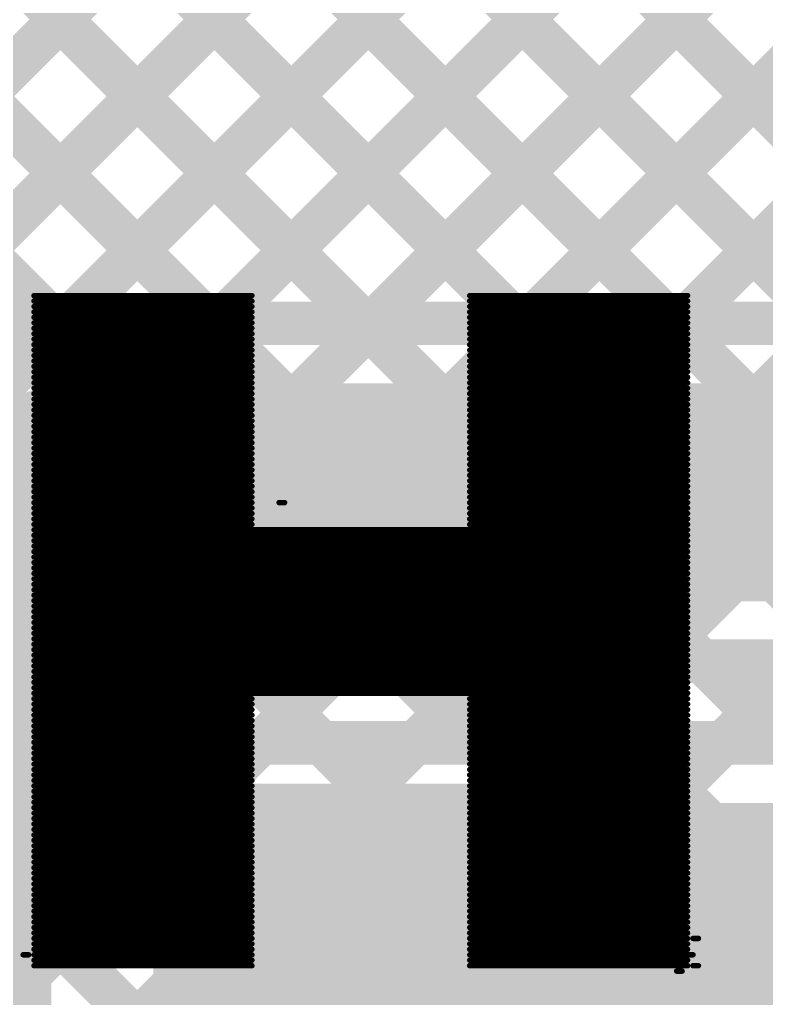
# Model space of a CAD drawing. Header units: millimetres. Extents: x 0 to 214, y 0 to 214.
# Drawn here: x 3.1793 to 3.3165, y 2 to 2.1797 of the extents above; entities that cross this region are included whole.
import ezdxf

# ---------------------------------------------------------------- set-up
doc = ezdxf.new("R2010")
doc.units = ezdxf.units.MM
doc.header["$MEASUREMENT"] = 0
for name, color, linetype in [('BottomLayer', 5, 'Continuous'), ('BottomOverlay', 54, 'Continuous'), ('TopLayer', 1, 'Continuous'), ('TopOverlay', 2, 'Continuous'), ('TopPaste', 8, 'Continuous'), ('TopSolder', 216, 'Continuous')]:
    doc.layers.add(name, color=color, linetype=linetype)

# ---------------------------------------------------------------- blocks, each defined once
blk = doc.blocks.new('SOIC_8_181')
at = {"layer": 'TopLayer'}
blk.add_hatch(color=1, dxfattribs=at).paths.add_polyline_path([(-0.0735, -0.0878), (-0.1365, -0.0878), (-0.1365, -0.0622), (-0.0735, -0.0622)])
at = {"layer": 'TopPaste'}
blk.add_hatch(color=8, dxfattribs=at).paths.add_polyline_path([(-0.0735, -0.0878), (-0.1365, -0.0878), (-0.1365, -0.0622), (-0.0735, -0.0622)])
at = {"layer": 'TopSolder'}
blk.add_hatch(color=216, dxfattribs=at).paths.add_polyline_path([(-0.0695, -0.0918), (-0.1405, -0.0918), (-0.1405, -0.0582), (-0.0695, -0.0582)])
at = {"layer": 'TopOverlay', "const_width": 0.007}
blk.add_lwpolyline([(0.0785, -0.1), (-0.0785, -0.1)], dxfattribs=at)
at = {"layer": 'TopOverlay', "const_width": 0.0035}
blk.add_lwpolyline([(-0.08025, -0.1, 1), (-0.07675, -0.1, 1)], format="xyb", close=True, dxfattribs=at)

msp = doc.modelspace()

# ---------------------------------------------------------------- hatches: boundary and pattern name
at = {"layer": 'TopLayer'}
for points in [[(2.96668, 1.94288), (3.18519, 1.94288), (3.18519, 2.04513), (2.96668, 2.04513)], [(3.20389, 1.94232), (3.34169, 1.94232), (3.34169, 2.03589), (3.20389, 2.03589)]]:
    msp.add_hatch(color=1, dxfattribs=at).paths.add_polyline_path(points)

# ---------------------------------------------------------------- linework, layer by layer
at = {"layer": 'BottomLayer', "const_width": 0.008}
for points in [[(3.114, 2.07862), (3.48108, 2.4457)], [(3.11575, 2.05209), (3.487, 2.42334)], [(3.12989, 2.03795), (3.48046, 2.38851)], [(3.14404, 2.02381), (3.49216, 2.37193)], [(3.114, 2.10691), (3.3774, 2.37031)], [(3.2006, 1.96724), (3.58314, 2.34978)], [(3.12212, 2.32928), (3.54339, 1.908)], [(3.21475, 1.95309), (3.587, 2.32535)], [(3.114, 2.30911), (3.51511, 1.908)], [(3.15818, 2.00966), (3.44935, 2.30084)], [(3.22889, 1.93895), (3.58201, 2.29207)], [(3.19448, 2.28519), (3.57168, 1.908)], [(3.17232, 1.99552), (3.45832, 2.28152)], [(3.114, 2.28083), (3.48683, 1.908)], [(3.18646, 1.98138), (3.48493, 2.27985)], [(3.24303, 1.92481), (3.59717, 2.27895)], [(3.114, 2.25254), (3.45854, 1.908)], [(3.114, 2.22426), (3.43026, 1.908)], [(3.114, 2.19597), (3.40197, 1.908)], [(3.114, 2.16769), (3.37369, 1.908)], [(3.114, 2.1394), (3.3454, 1.908)], [(3.114, 2.11112), (3.31712, 1.908)], [(3.114, 2.08284), (3.28884, 1.908)]]:
    msp.add_lwpolyline(points, dxfattribs=at)
at = {"layer": 'BottomOverlay', "const_width": 0.001}
for points in [[(3.182, 2.129), (3.222, 2.129)], [(3.262, 2.129), (3.302, 2.129)], [(3.182, 2.128), (3.222, 2.128)], [(3.182, 2.127), (3.222, 2.127)], [(3.262, 2.128), (3.302, 2.128)], [(3.262, 2.127), (3.302, 2.127)], [(3.182, 2.126), (3.222, 2.126)], [(3.262, 2.126), (3.302, 2.126)], [(3.182, 2.125), (3.222, 2.125)], [(3.182, 2.124), (3.222, 2.124)], [(3.262, 2.125), (3.302, 2.125)], [(3.262, 2.124), (3.302, 2.124)], [(3.182, 2.123), (3.222, 2.123)], [(3.182, 2.122), (3.222, 2.122)], [(3.262, 2.123), (3.302, 2.123)], [(3.262, 2.122), (3.302, 2.122)], [(3.182, 2.121), (3.222, 2.121)], [(3.182, 2.12), (3.222, 2.12)], [(3.262, 2.121), (3.302, 2.121)], [(3.262, 2.12), (3.302, 2.12)], [(3.182, 2.119), (3.222, 2.119)], [(3.182, 2.118), (3.222, 2.118)], [(3.262, 2.119), (3.302, 2.119)], [(3.262, 2.118), (3.302, 2.118)], [(3.182, 2.117), (3.222, 2.117)], [(3.262, 2.117), (3.302, 2.117)], [(3.182, 2.116), (3.222, 2.116)], [(3.182, 2.115), (3.222, 2.115)], [(3.262, 2.116), (3.302, 2.116)], [(3.262, 2.115), (3.302, 2.115)], [(3.182, 2.114), (3.222, 2.114)], [(3.182, 2.113), (3.222, 2.113)], [(3.262, 2.114), (3.302, 2.114)], [(3.262, 2.113), (3.302, 2.113)], [(3.182, 2.112), (3.222, 2.112)], [(3.182, 2.111), (3.222, 2.111)], [(3.262, 2.112), (3.302, 2.112)], [(3.262, 2.111), (3.302, 2.111)], [(3.182, 2.11), (3.222, 2.11)], [(3.182, 2.109), (3.222, 2.109)], [(3.262, 2.11), (3.302, 2.11)], [(3.262, 2.109), (3.302, 2.109)], [(3.182, 2.108), (3.222, 2.108)], [(3.262, 2.108), (3.302, 2.108)], [(3.182, 2.107), (3.222, 2.107)], [(3.182, 2.106), (3.222, 2.106)], [(3.262, 2.107), (3.302, 2.107)], [(3.262, 2.106), (3.302, 2.106)], [(3.182, 2.105), (3.222, 2.105)], [(3.182, 2.104), (3.222, 2.104)], [(3.262, 2.105), (3.302, 2.105)], [(3.262, 2.104), (3.302, 2.104)], [(3.182, 2.103), (3.222, 2.103)], [(3.182, 2.102), (3.222, 2.102)], [(3.262, 2.103), (3.302, 2.103)], [(3.262, 2.102), (3.302, 2.102)], [(3.182, 2.101), (3.222, 2.101)], [(3.182, 2.1), (3.222, 2.1)], [(3.262, 2.101), (3.302, 2.101)], [(3.262, 2.1), (3.302, 2.1)], [(3.182, 2.099), (3.222, 2.099)], [(3.262, 2.099), (3.302, 2.099)], [(3.182, 2.098), (3.222, 2.098)], [(3.182, 2.097), (3.222, 2.097)], [(3.262, 2.098), (3.302, 2.098)], [(3.262, 2.097), (3.302, 2.097)], [(3.182, 2.096), (3.222, 2.096)], [(3.182, 2.095), (3.222, 2.095)], [(3.262, 2.096), (3.302, 2.096)], [(3.262, 2.095), (3.302, 2.095)], [(3.182, 2.094), (3.222, 2.094)], [(3.182, 2.093), (3.222, 2.093)], [(3.262, 2.094), (3.302, 2.094)], [(3.262, 2.093), (3.302, 2.093)], [(3.182, 2.092), (3.222, 2.092)], [(3.182, 2.091), (3.222, 2.091)], [(3.227, 2.091), (3.228, 2.091)], [(3.262, 2.092), (3.302, 2.092)], [(3.262, 2.091), (3.302, 2.091)], [(3.182, 2.09), (3.222, 2.09)], [(3.262, 2.09), (3.302, 2.09)], [(3.182, 2.089), (3.222, 2.089)], [(3.182, 2.088), (3.222, 2.088)], [(3.262, 2.089), (3.302, 2.089)], [(3.262, 2.088), (3.302, 2.088)], [(3.182, 2.087), (3.222, 2.087)], [(3.182, 2.086), (3.302, 2.086)], [(3.262, 2.087), (3.302, 2.087)], [(3.182, 2.085), (3.302, 2.085)], [(3.182, 2.084), (3.302, 2.084)], [(3.182, 2.083), (3.302, 2.083)], [(3.182, 2.082), (3.302, 2.082)], [(3.182, 2.081), (3.302, 2.081)], [(3.182, 2.08), (3.302, 2.08)], [(3.182, 2.079), (3.302, 2.079)], [(3.182, 2.078), (3.302, 2.078)], [(3.182, 2.077), (3.302, 2.077)], [(3.182, 2.076), (3.302, 2.076)], [(3.182, 2.075), (3.302, 2.075)], [(3.182, 2.074), (3.302, 2.074)], [(3.182, 2.073), (3.302, 2.073)], [(3.182, 2.072), (3.302, 2.072)], [(3.182, 2.071), (3.302, 2.071)], [(3.182, 2.07), (3.302, 2.07)], [(3.182, 2.069), (3.302, 2.069)], [(3.182, 2.068), (3.302, 2.068)], [(3.182, 2.067), (3.302, 2.067)], [(3.182, 2.066), (3.302, 2.066)], [(3.182, 2.065), (3.302, 2.065)], [(3.182, 2.064), (3.302, 2.064)], [(3.182, 2.063), (3.302, 2.063)], [(3.182, 2.062), (3.302, 2.062)], [(3.182, 2.061), (3.302, 2.061)], [(3.182, 2.06), (3.302, 2.06)], [(3.182, 2.059), (3.302, 2.059)], [(3.182, 2.058), (3.302, 2.058)], [(3.182, 2.057), (3.302, 2.057)], [(3.182, 2.056), (3.302, 2.056)], [(3.182, 2.055), (3.222, 2.055)], [(3.182, 2.054), (3.222, 2.054)], [(3.262, 2.055), (3.302, 2.055)], [(3.262, 2.054), (3.302, 2.054)], [(3.182, 2.053), (3.222, 2.053)], [(3.182, 2.052), (3.222, 2.052)], [(3.262, 2.053), (3.302, 2.053)], [(3.262, 2.052), (3.302, 2.052)], [(3.182, 2.051), (3.222, 2.051)], [(3.182, 2.05), (3.222, 2.05)], [(3.262, 2.051), (3.302, 2.051)], [(3.262, 2.05), (3.302, 2.05)], [(3.182, 2.049), (3.222, 2.049)], [(3.182, 2.048), (3.222, 2.048)], [(3.262, 2.049), (3.302, 2.049)], [(3.262, 2.048), (3.302, 2.048)], [(3.182, 2.047), (3.222, 2.047)], [(3.262, 2.047), (3.302, 2.047)], [(3.182, 2.046), (3.222, 2.046)], [(3.182, 2.045), (3.222, 2.045)], [(3.262, 2.046), (3.302, 2.046)], [(3.262, 2.045), (3.302, 2.045)], [(3.182, 2.044), (3.222, 2.044)], [(3.182, 2.043), (3.222, 2.043)], [(3.262, 2.044), (3.302, 2.044)], [(3.262, 2.043), (3.302, 2.043)], [(3.182, 2.042), (3.222, 2.042)], [(3.182, 2.041), (3.222, 2.041)], [(3.262, 2.042), (3.302, 2.042)], [(3.262, 2.041), (3.302, 2.041)], [(3.182, 2.04), (3.222, 2.04)], [(3.182, 2.039), (3.222, 2.039)], [(3.262, 2.04), (3.302, 2.04)], [(3.262, 2.039), (3.302, 2.039)], [(3.182, 2.038), (3.222, 2.038)], [(3.262, 2.038), (3.302, 2.038)], [(3.182, 2.037), (3.222, 2.037)], [(3.182, 2.036), (3.222, 2.036)], [(3.262, 2.037), (3.302, 2.037)], [(3.262, 2.036), (3.302, 2.036)], [(3.182, 2.035), (3.222, 2.035)], [(3.182, 2.034), (3.222, 2.034)], [(3.262, 2.035), (3.302, 2.035)], [(3.262, 2.034), (3.302, 2.034)], [(3.182, 2.033), (3.222, 2.033)], [(3.182, 2.032), (3.222, 2.032)], [(3.262, 2.033), (3.302, 2.033)], [(3.262, 2.032), (3.302, 2.032)], [(3.182, 2.031), (3.222, 2.031)], [(3.182, 2.03), (3.222, 2.03)], [(3.262, 2.031), (3.302, 2.031)], [(3.262, 2.03), (3.302, 2.03)], [(3.182, 2.029), (3.222, 2.029)], [(3.262, 2.029), (3.302, 2.029)], [(3.182, 2.028), (3.222, 2.028)], [(3.182, 2.027), (3.222, 2.027)], [(3.262, 2.028), (3.302, 2.028)], [(3.262, 2.027), (3.302, 2.027)], [(3.182, 2.026), (3.222, 2.026)], [(3.182, 2.025), (3.222, 2.025)], [(3.262, 2.026), (3.302, 2.026)], [(3.262, 2.025), (3.302, 2.025)], [(3.182, 2.024), (3.222, 2.024)], [(3.182, 2.023), (3.222, 2.023)], [(3.262, 2.024), (3.302, 2.024)], [(3.262, 2.023), (3.302, 2.023)], [(3.182, 2.022), (3.222, 2.022)], [(3.182, 2.021), (3.222, 2.021)], [(3.262, 2.022), (3.302, 2.022)], [(3.262, 2.021), (3.302, 2.021)], [(3.182, 2.02), (3.222, 2.02)], [(3.262, 2.02), (3.302, 2.02)], [(3.182, 2.019), (3.222, 2.019)], [(3.182, 2.018), (3.222, 2.018)], [(3.262, 2.019), (3.302, 2.019)], [(3.262, 2.018), (3.302, 2.018)], [(3.182, 2.017), (3.222, 2.017)], [(3.182, 2.016), (3.222, 2.016)], [(3.262, 2.017), (3.302, 2.017)], [(3.262, 2.016), (3.302, 2.016)], [(3.182, 2.015), (3.222, 2.015)], [(3.182, 2.014), (3.222, 2.014)], [(3.262, 2.015), (3.302, 2.015)], [(3.262, 2.014), (3.302, 2.014)], [(3.182, 2.013), (3.222, 2.013)], [(3.182, 2.012), (3.222, 2.012)], [(3.262, 2.013), (3.302, 2.013)], [(3.262, 2.012), (3.302, 2.012)], [(3.182, 2.011), (3.222, 2.011)], [(3.262, 2.011), (3.302, 2.011)], [(3.303, 2.011), (3.304, 2.011)], [(3.182, 2.01), (3.222, 2.01)], [(3.182, 2.009), (3.222, 2.009)], [(3.262, 2.01), (3.302, 2.01)], [(3.262, 2.009), (3.302, 2.009)], [(3.18, 2.008), (3.181, 2.008)], [(3.182, 2.008), (3.222, 2.008)], [(3.182, 2.007), (3.222, 2.007)], [(3.262, 2.008), (3.303, 2.008)], [(3.262, 2.007), (3.302, 2.007)], [(3.182, 2.006), (3.222, 2.006)], [(3.262, 2.006), (3.302, 2.006)], [(3.3, 2.005), (3.301, 2.005)], [(3.303, 2.006), (3.304, 2.006)]]:
    msp.add_lwpolyline(points, dxfattribs=at)
at = {"layer": 'BottomOverlay', "const_width": 0.0005}
for points in [[(3.18175, 2.129, 1), (3.18225, 2.129, 1)], [(3.22175, 2.129, 1), (3.22225, 2.129, 1)], [(3.26175, 2.129, 1), (3.26225, 2.129, 1)], [(3.30175, 2.129, 1), (3.30225, 2.129, 1)], [(3.18175, 2.128, 1), (3.18225, 2.128, 1)], [(3.18175, 2.127, 1), (3.18225, 2.127, 1)], [(3.22175, 2.128, 1), (3.22225, 2.128, 1)], [(3.22175, 2.127, 1), (3.22225, 2.127, 1)], [(3.26175, 2.128, 1), (3.26225, 2.128, 1)], [(3.26175, 2.127, 1), (3.26225, 2.127, 1)], [(3.30175, 2.128, 1), (3.30225, 2.128, 1)], [(3.30175, 2.127, 1), (3.30225, 2.127, 1)], [(3.18175, 2.126, 1), (3.18225, 2.126, 1)], [(3.22175, 2.126, 1), (3.22225, 2.126, 1)], [(3.26175, 2.126, 1), (3.26225, 2.126, 1)], [(3.30175, 2.126, 1), (3.30225, 2.126, 1)], [(3.18175, 2.125, 1), (3.18225, 2.125, 1)], [(3.18175, 2.124, 1), (3.18225, 2.124, 1)], [(3.22175, 2.125, 1), (3.22225, 2.125, 1)], [(3.22175, 2.124, 1), (3.22225, 2.124, 1)], [(3.26175, 2.125, 1), (3.26225, 2.125, 1)], [(3.26175, 2.124, 1), (3.26225, 2.124, 1)], [(3.30175, 2.125, 1), (3.30225, 2.125, 1)], [(3.30175, 2.124, 1), (3.30225, 2.124, 1)], [(3.18175, 2.123, 1), (3.18225, 2.123, 1)], [(3.18175, 2.122, 1), (3.18225, 2.122, 1)], [(3.22175, 2.123, 1), (3.22225, 2.123, 1)], [(3.22175, 2.122, 1), (3.22225, 2.122, 1)], [(3.26175, 2.123, 1), (3.26225, 2.123, 1)], [(3.26175, 2.122, 1), (3.26225, 2.122, 1)], [(3.30175, 2.123, 1), (3.30225, 2.123, 1)], [(3.30175, 2.122, 1), (3.30225, 2.122, 1)], [(3.18175, 2.121, 1), (3.18225, 2.121, 1)], [(3.18175, 2.12, 1), (3.18225, 2.12, 1)], [(3.22175, 2.121, 1), (3.22225, 2.121, 1)], [(3.22175, 2.12, 1), (3.22225, 2.12, 1)], [(3.26175, 2.121, 1), (3.26225, 2.121, 1)], [(3.26175, 2.12, 1), (3.26225, 2.12, 1)], [(3.30175, 2.121, 1), (3.30225, 2.121, 1)], [(3.30175, 2.12, 1), (3.30225, 2.12, 1)], [(3.18175, 2.119, 1), (3.18225, 2.119, 1)], [(3.18175, 2.118, 1), (3.18225, 2.118, 1)], [(3.22175, 2.119, 1), (3.22225, 2.119, 1)], [(3.22175, 2.118, 1), (3.22225, 2.118, 1)], [(3.26175, 2.119, 1), (3.26225, 2.119, 1)], [(3.26175, 2.118, 1), (3.26225, 2.118, 1)], [(3.30175, 2.119, 1), (3.30225, 2.119, 1)], [(3.30175, 2.118, 1), (3.30225, 2.118, 1)], [(3.18175, 2.117, 1), (3.18225, 2.117, 1)], [(3.22175, 2.117, 1), (3.22225, 2.117, 1)], [(3.26175, 2.117, 1), (3.26225, 2.117, 1)], [(3.30175, 2.117, 1), (3.30225, 2.117, 1)], [(3.18175, 2.116, 1), (3.18225, 2.116, 1)], [(3.18175, 2.115, 1), (3.18225, 2.115, 1)], [(3.22175, 2.116, 1), (3.22225, 2.116, 1)], [(3.22175, 2.115, 1), (3.22225, 2.115, 1)], [(3.26175, 2.116, 1), (3.26225, 2.116, 1)], [(3.26175, 2.115, 1), (3.26225, 2.115, 1)], [(3.30175, 2.116, 1), (3.30225, 2.116, 1)], [(3.30175, 2.115, 1), (3.30225, 2.115, 1)], [(3.18175, 2.114, 1), (3.18225, 2.114, 1)], [(3.18175, 2.113, 1), (3.18225, 2.113, 1)], [(3.22175, 2.114, 1), (3.22225, 2.114, 1)], [(3.22175, 2.113, 1), (3.22225, 2.113, 1)], [(3.26175, 2.114, 1), (3.26225, 2.114, 1)], [(3.26175, 2.113, 1), (3.26225, 2.113, 1)], [(3.30175, 2.114, 1), (3.30225, 2.114, 1)], [(3.30175, 2.113, 1), (3.30225, 2.113, 1)], [(3.18175, 2.112, 1), (3.18225, 2.112, 1)], [(3.18175, 2.111, 1), (3.18225, 2.111, 1)], [(3.22175, 2.112, 1), (3.22225, 2.112, 1)], [(3.22175, 2.111, 1), (3.22225, 2.111, 1)], [(3.26175, 2.112, 1), (3.26225, 2.112, 1)], [(3.26175, 2.111, 1), (3.26225, 2.111, 1)], [(3.30175, 2.112, 1), (3.30225, 2.112, 1)], [(3.30175, 2.111, 1), (3.30225, 2.111, 1)], [(3.18175, 2.11, 1), (3.18225, 2.11, 1)], [(3.18175, 2.109, 1), (3.18225, 2.109, 1)], [(3.22175, 2.11, 1), (3.22225, 2.11, 1)], [(3.22175, 2.109, 1), (3.22225, 2.109, 1)], [(3.26175, 2.11, 1), (3.26225, 2.11, 1)], [(3.26175, 2.109, 1), (3.26225, 2.109, 1)], [(3.30175, 2.11, 1), (3.30225, 2.11, 1)], [(3.30175, 2.109, 1), (3.30225, 2.109, 1)], [(3.18175, 2.108, 1), (3.18225, 2.108, 1)], [(3.22175, 2.108, 1), (3.22225, 2.108, 1)], [(3.26175, 2.108, 1), (3.26225, 2.108, 1)], [(3.30175, 2.108, 1), (3.30225, 2.108, 1)], [(3.18175, 2.107, 1), (3.18225, 2.107, 1)], [(3.18175, 2.106, 1), (3.18225, 2.106, 1)], [(3.22175, 2.107, 1), (3.22225, 2.107, 1)], [(3.22175, 2.106, 1), (3.22225, 2.106, 1)], [(3.26175, 2.107, 1), (3.26225, 2.107, 1)], [(3.26175, 2.106, 1), (3.26225, 2.106, 1)], [(3.30175, 2.107, 1), (3.30225, 2.107, 1)], [(3.30175, 2.106, 1), (3.30225, 2.106, 1)], [(3.18175, 2.105, 1), (3.18225, 2.105, 1)], [(3.18175, 2.104, 1), (3.18225, 2.104, 1)], [(3.22175, 2.105, 1), (3.22225, 2.105, 1)], [(3.22175, 2.104, 1), (3.22225, 2.104, 1)], [(3.26175, 2.105, 1), (3.26225, 2.105, 1)], [(3.26175, 2.104, 1), (3.26225, 2.104, 1)], [(3.30175, 2.105, 1), (3.30225, 2.105, 1)], [(3.30175, 2.104, 1), (3.30225, 2.104, 1)], [(3.18175, 2.103, 1), (3.18225, 2.103, 1)], [(3.18175, 2.102, 1), (3.18225, 2.102, 1)], [(3.22175, 2.103, 1), (3.22225, 2.103, 1)], [(3.22175, 2.102, 1), (3.22225, 2.102, 1)], [(3.26175, 2.103, 1), (3.26225, 2.103, 1)], [(3.26175, 2.102, 1), (3.26225, 2.102, 1)], [(3.30175, 2.103, 1), (3.30225, 2.103, 1)], [(3.30175, 2.102, 1), (3.30225, 2.102, 1)], [(3.18175, 2.101, 1), (3.18225, 2.101, 1)], [(3.18175, 2.1, 1), (3.18225, 2.1, 1)], [(3.22175, 2.101, 1), (3.22225, 2.101, 1)], [(3.22175, 2.1, 1), (3.22225, 2.1, 1)], [(3.26175, 2.101, 1), (3.26225, 2.101, 1)], [(3.26175, 2.1, 1), (3.26225, 2.1, 1)], [(3.30175, 2.101, 1), (3.30225, 2.101, 1)], [(3.30175, 2.1, 1), (3.30225, 2.1, 1)], [(3.18175, 2.099, 1), (3.18225, 2.099, 1)], [(3.22175, 2.099, 1), (3.22225, 2.099, 1)], [(3.26175, 2.099, 1), (3.26225, 2.099, 1)], [(3.30175, 2.099, 1), (3.30225, 2.099, 1)], [(3.18175, 2.098, 1), (3.18225, 2.098, 1)], [(3.18175, 2.097, 1), (3.18225, 2.097, 1)], [(3.22175, 2.098, 1), (3.22225, 2.098, 1)], [(3.22175, 2.097, 1), (3.22225, 2.097, 1)], [(3.26175, 2.098, 1), (3.26225, 2.098, 1)], [(3.26175, 2.097, 1), (3.26225, 2.097, 1)], [(3.30175, 2.098, 1), (3.30225, 2.098, 1)], [(3.30175, 2.097, 1), (3.30225, 2.097, 1)], [(3.18175, 2.096, 1), (3.18225, 2.096, 1)], [(3.18175, 2.095, 1), (3.18225, 2.095, 1)], [(3.22175, 2.096, 1), (3.22225, 2.096, 1)], [(3.22175, 2.095, 1), (3.22225, 2.095, 1)], [(3.26175, 2.096, 1), (3.26225, 2.096, 1)], [(3.26175, 2.095, 1), (3.26225, 2.095, 1)], [(3.30175, 2.096, 1), (3.30225, 2.096, 1)], [(3.30175, 2.095, 1), (3.30225, 2.095, 1)], [(3.18175, 2.094, 1), (3.18225, 2.094, 1)], [(3.18175, 2.093, 1), (3.18225, 2.093, 1)], [(3.22175, 2.094, 1), (3.22225, 2.094, 1)], [(3.22175, 2.093, 1), (3.22225, 2.093, 1)], [(3.26175, 2.094, 1), (3.26225, 2.094, 1)], [(3.26175, 2.093, 1), (3.26225, 2.093, 1)], [(3.30175, 2.094, 1), (3.30225, 2.094, 1)], [(3.30175, 2.093, 1), (3.30225, 2.093, 1)], [(3.18175, 2.092, 1), (3.18225, 2.092, 1)], [(3.18175, 2.091, 1), (3.18225, 2.091, 1)], [(3.22175, 2.092, 1), (3.22225, 2.092, 1)], [(3.22175, 2.091, 1), (3.22225, 2.091, 1)], [(3.22675, 2.091, 1), (3.22725, 2.091, 1)], [(3.22775, 2.091, 1), (3.22825, 2.091, 1)], [(3.26175, 2.092, 1), (3.26225, 2.092, 1)], [(3.26175, 2.091, 1), (3.26225, 2.091, 1)], [(3.30175, 2.092, 1), (3.30225, 2.092, 1)], [(3.30175, 2.091, 1), (3.30225, 2.091, 1)], [(3.18175, 2.09, 1), (3.18225, 2.09, 1)], [(3.22175, 2.09, 1), (3.22225, 2.09, 1)], [(3.26175, 2.09, 1), (3.26225, 2.09, 1)], [(3.30175, 2.09, 1), (3.30225, 2.09, 1)], [(3.18175, 2.089, 1), (3.18225, 2.089, 1)], [(3.18175, 2.088, 1), (3.18225, 2.088, 1)], [(3.22175, 2.089, 1), (3.22225, 2.089, 1)], [(3.22175, 2.088, 1), (3.22225, 2.088, 1)], [(3.26175, 2.089, 1), (3.26225, 2.089, 1)], [(3.26175, 2.088, 1), (3.26225, 2.088, 1)], [(3.30175, 2.089, 1), (3.30225, 2.089, 1)], [(3.30175, 2.088, 1), (3.30225, 2.088, 1)], [(3.18175, 2.087, 1), (3.18225, 2.087, 1)], [(3.18175, 2.086, 1), (3.18225, 2.086, 1)], [(3.22175, 2.087, 1), (3.22225, 2.087, 1)], [(3.26175, 2.087, 1), (3.26225, 2.087, 1)], [(3.30175, 2.087, 1), (3.30225, 2.087, 1)], [(3.30175, 2.086, 1), (3.30225, 2.086, 1)], [(3.18175, 2.085, 1), (3.18225, 2.085, 1)], [(3.18175, 2.084, 1), (3.18225, 2.084, 1)], [(3.30175, 2.085, 1), (3.30225, 2.085, 1)], [(3.30175, 2.084, 1), (3.30225, 2.084, 1)], [(3.18175, 2.083, 1), (3.18225, 2.083, 1)], [(3.18175, 2.082, 1), (3.18225, 2.082, 1)], [(3.30175, 2.083, 1), (3.30225, 2.083, 1)], [(3.30175, 2.082, 1), (3.30225, 2.082, 1)], [(3.18175, 2.081, 1), (3.18225, 2.081, 1)], [(3.30175, 2.081, 1), (3.30225, 2.081, 1)], [(3.18175, 2.08, 1), (3.18225, 2.08, 1)], [(3.18175, 2.079, 1), (3.18225, 2.079, 1)], [(3.30175, 2.08, 1), (3.30225, 2.08, 1)], [(3.30175, 2.079, 1), (3.30225, 2.079, 1)], [(3.18175, 2.078, 1), (3.18225, 2.078, 1)], [(3.18175, 2.077, 1), (3.18225, 2.077, 1)], [(3.30175, 2.078, 1), (3.30225, 2.078, 1)], [(3.30175, 2.077, 1), (3.30225, 2.077, 1)], [(3.18175, 2.076, 1), (3.18225, 2.076, 1)], [(3.18175, 2.075, 1), (3.18225, 2.075, 1)], [(3.30175, 2.076, 1), (3.30225, 2.076, 1)], [(3.30175, 2.075, 1), (3.30225, 2.075, 1)], [(3.18175, 2.074, 1), (3.18225, 2.074, 1)], [(3.18175, 2.073, 1), (3.18225, 2.073, 1)], [(3.30175, 2.074, 1), (3.30225, 2.074, 1)], [(3.30175, 2.073, 1), (3.30225, 2.073, 1)], [(3.18175, 2.072, 1), (3.18225, 2.072, 1)], [(3.30175, 2.072, 1), (3.30225, 2.072, 1)], [(3.18175, 2.071, 1), (3.18225, 2.071, 1)], [(3.18175, 2.07, 1), (3.18225, 2.07, 1)], [(3.30175, 2.071, 1), (3.30225, 2.071, 1)], [(3.30175, 2.07, 1), (3.30225, 2.07, 1)], [(3.18175, 2.069, 1), (3.18225, 2.069, 1)], [(3.18175, 2.068, 1), (3.18225, 2.068, 1)], [(3.30175, 2.069, 1), (3.30225, 2.069, 1)], [(3.30175, 2.068, 1), (3.30225, 2.068, 1)], [(3.18175, 2.067, 1), (3.18225, 2.067, 1)], [(3.18175, 2.066, 1), (3.18225, 2.066, 1)], [(3.30175, 2.067, 1), (3.30225, 2.067, 1)], [(3.30175, 2.066, 1), (3.30225, 2.066, 1)], [(3.18175, 2.065, 1), (3.18225, 2.065, 1)], [(3.18175, 2.064, 1), (3.18225, 2.064, 1)], [(3.30175, 2.065, 1), (3.30225, 2.065, 1)], [(3.30175, 2.064, 1), (3.30225, 2.064, 1)], [(3.18175, 2.063, 1), (3.18225, 2.063, 1)], [(3.30175, 2.063, 1), (3.30225, 2.063, 1)], [(3.18175, 2.062, 1), (3.18225, 2.062, 1)], [(3.18175, 2.061, 1), (3.18225, 2.061, 1)], [(3.30175, 2.062, 1), (3.30225, 2.062, 1)], [(3.30175, 2.061, 1), (3.30225, 2.061, 1)], [(3.18175, 2.06, 1), (3.18225, 2.06, 1)], [(3.18175, 2.059, 1), (3.18225, 2.059, 1)], [(3.30175, 2.06, 1), (3.30225, 2.06, 1)], [(3.30175, 2.059, 1), (3.30225, 2.059, 1)], [(3.18175, 2.058, 1), (3.18225, 2.058, 1)], [(3.18175, 2.057, 1), (3.18225, 2.057, 1)], [(3.30175, 2.058, 1), (3.30225, 2.058, 1)], [(3.30175, 2.057, 1), (3.30225, 2.057, 1)], [(3.18175, 2.056, 1), (3.18225, 2.056, 1)], [(3.30175, 2.056, 1), (3.30225, 2.056, 1)], [(3.18175, 2.055, 1), (3.18225, 2.055, 1)], [(3.18175, 2.054, 1), (3.18225, 2.054, 1)], [(3.22175, 2.055, 1), (3.22225, 2.055, 1)], [(3.22175, 2.054, 1), (3.22225, 2.054, 1)], [(3.26175, 2.055, 1), (3.26225, 2.055, 1)], [(3.26175, 2.054, 1), (3.26225, 2.054, 1)], [(3.30175, 2.055, 1), (3.30225, 2.055, 1)], [(3.30175, 2.054, 1), (3.30225, 2.054, 1)], [(3.18175, 2.053, 1), (3.18225, 2.053, 1)], [(3.18175, 2.052, 1), (3.18225, 2.052, 1)], [(3.22175, 2.053, 1), (3.22225, 2.053, 1)], [(3.22175, 2.052, 1), (3.22225, 2.052, 1)], [(3.26175, 2.053, 1), (3.26225, 2.053, 1)], [(3.26175, 2.052, 1), (3.26225, 2.052, 1)], [(3.30175, 2.053, 1), (3.30225, 2.053, 1)], [(3.30175, 2.052, 1), (3.30225, 2.052, 1)], [(3.18175, 2.051, 1), (3.18225, 2.051, 1)], [(3.18175, 2.05, 1), (3.18225, 2.05, 1)], [(3.22175, 2.051, 1), (3.22225, 2.051, 1)], [(3.22175, 2.05, 1), (3.22225, 2.05, 1)], [(3.26175, 2.051, 1), (3.26225, 2.051, 1)], [(3.26175, 2.05, 1), (3.26225, 2.05, 1)], [(3.30175, 2.051, 1), (3.30225, 2.051, 1)], [(3.30175, 2.05, 1), (3.30225, 2.05, 1)], [(3.18175, 2.049, 1), (3.18225, 2.049, 1)], [(3.18175, 2.048, 1), (3.18225, 2.048, 1)], [(3.22175, 2.049, 1), (3.22225, 2.049, 1)], [(3.22175, 2.048, 1), (3.22225, 2.048, 1)], [(3.26175, 2.049, 1), (3.26225, 2.049, 1)], [(3.26175, 2.048, 1), (3.26225, 2.048, 1)], [(3.30175, 2.049, 1), (3.30225, 2.049, 1)], [(3.30175, 2.048, 1), (3.30225, 2.048, 1)], [(3.18175, 2.047, 1), (3.18225, 2.047, 1)], [(3.22175, 2.047, 1), (3.22225, 2.047, 1)], [(3.26175, 2.047, 1), (3.26225, 2.047, 1)], [(3.30175, 2.047, 1), (3.30225, 2.047, 1)], [(3.18175, 2.046, 1), (3.18225, 2.046, 1)], [(3.18175, 2.045, 1), (3.18225, 2.045, 1)], [(3.22175, 2.046, 1), (3.22225, 2.046, 1)], [(3.22175, 2.045, 1), (3.22225, 2.045, 1)], [(3.26175, 2.046, 1), (3.26225, 2.046, 1)], [(3.26175, 2.045, 1), (3.26225, 2.045, 1)], [(3.30175, 2.046, 1), (3.30225, 2.046, 1)], [(3.30175, 2.045, 1), (3.30225, 2.045, 1)], [(3.18175, 2.044, 1), (3.18225, 2.044, 1)], [(3.18175, 2.043, 1), (3.18225, 2.043, 1)], [(3.22175, 2.044, 1), (3.22225, 2.044, 1)], [(3.22175, 2.043, 1), (3.22225, 2.043, 1)], [(3.26175, 2.044, 1), (3.26225, 2.044, 1)], [(3.26175, 2.043, 1), (3.26225, 2.043, 1)], [(3.30175, 2.044, 1), (3.30225, 2.044, 1)], [(3.30175, 2.043, 1), (3.30225, 2.043, 1)], [(3.18175, 2.042, 1), (3.18225, 2.042, 1)], [(3.18175, 2.041, 1), (3.18225, 2.041, 1)], [(3.22175, 2.042, 1), (3.22225, 2.042, 1)], [(3.22175, 2.041, 1), (3.22225, 2.041, 1)], [(3.26175, 2.042, 1), (3.26225, 2.042, 1)], [(3.26175, 2.041, 1), (3.26225, 2.041, 1)], [(3.30175, 2.042, 1), (3.30225, 2.042, 1)], [(3.30175, 2.041, 1), (3.30225, 2.041, 1)], [(3.18175, 2.04, 1), (3.18225, 2.04, 1)], [(3.18175, 2.039, 1), (3.18225, 2.039, 1)], [(3.22175, 2.04, 1), (3.22225, 2.04, 1)], [(3.22175, 2.039, 1), (3.22225, 2.039, 1)], [(3.26175, 2.04, 1), (3.26225, 2.04, 1)], [(3.26175, 2.039, 1), (3.26225, 2.039, 1)], [(3.30175, 2.04, 1), (3.30225, 2.04, 1)], [(3.30175, 2.039, 1), (3.30225, 2.039, 1)], [(3.18175, 2.038, 1), (3.18225, 2.038, 1)], [(3.22175, 2.038, 1), (3.22225, 2.038, 1)], [(3.26175, 2.038, 1), (3.26225, 2.038, 1)], [(3.30175, 2.038, 1), (3.30225, 2.038, 1)], [(3.18175, 2.037, 1), (3.18225, 2.037, 1)], [(3.18175, 2.036, 1), (3.18225, 2.036, 1)], [(3.22175, 2.037, 1), (3.22225, 2.037, 1)], [(3.22175, 2.036, 1), (3.22225, 2.036, 1)], [(3.26175, 2.037, 1), (3.26225, 2.037, 1)], [(3.26175, 2.036, 1), (3.26225, 2.036, 1)], [(3.30175, 2.037, 1), (3.30225, 2.037, 1)], [(3.30175, 2.036, 1), (3.30225, 2.036, 1)], [(3.18175, 2.035, 1), (3.18225, 2.035, 1)], [(3.18175, 2.034, 1), (3.18225, 2.034, 1)], [(3.22175, 2.035, 1), (3.22225, 2.035, 1)], [(3.22175, 2.034, 1), (3.22225, 2.034, 1)], [(3.26175, 2.035, 1), (3.26225, 2.035, 1)], [(3.26175, 2.034, 1), (3.26225, 2.034, 1)], [(3.30175, 2.035, 1), (3.30225, 2.035, 1)], [(3.30175, 2.034, 1), (3.30225, 2.034, 1)], [(3.18175, 2.033, 1), (3.18225, 2.033, 1)], [(3.18175, 2.032, 1), (3.18225, 2.032, 1)], [(3.22175, 2.033, 1), (3.22225, 2.033, 1)], [(3.22175, 2.032, 1), (3.22225, 2.032, 1)], [(3.26175, 2.033, 1), (3.26225, 2.033, 1)], [(3.26175, 2.032, 1), (3.26225, 2.032, 1)], [(3.30175, 2.033, 1), (3.30225, 2.033, 1)], [(3.30175, 2.032, 1), (3.30225, 2.032, 1)], [(3.18175, 2.031, 1), (3.18225, 2.031, 1)], [(3.18175, 2.03, 1), (3.18225, 2.03, 1)], [(3.22175, 2.031, 1), (3.22225, 2.031, 1)], [(3.22175, 2.03, 1), (3.22225, 2.03, 1)], [(3.26175, 2.031, 1), (3.26225, 2.031, 1)], [(3.26175, 2.03, 1), (3.26225, 2.03, 1)], [(3.30175, 2.031, 1), (3.30225, 2.031, 1)], [(3.30175, 2.03, 1), (3.30225, 2.03, 1)], [(3.18175, 2.029, 1), (3.18225, 2.029, 1)], [(3.22175, 2.029, 1), (3.22225, 2.029, 1)], [(3.26175, 2.029, 1), (3.26225, 2.029, 1)], [(3.30175, 2.029, 1), (3.30225, 2.029, 1)], [(3.18175, 2.028, 1), (3.18225, 2.028, 1)], [(3.18175, 2.027, 1), (3.18225, 2.027, 1)], [(3.22175, 2.028, 1), (3.22225, 2.028, 1)], [(3.22175, 2.027, 1), (3.22225, 2.027, 1)], [(3.26175, 2.028, 1), (3.26225, 2.028, 1)], [(3.26175, 2.027, 1), (3.26225, 2.027, 1)], [(3.30175, 2.028, 1), (3.30225, 2.028, 1)], [(3.30175, 2.027, 1), (3.30225, 2.027, 1)], [(3.18175, 2.026, 1), (3.18225, 2.026, 1)], [(3.18175, 2.025, 1), (3.18225, 2.025, 1)], [(3.22175, 2.026, 1), (3.22225, 2.026, 1)], [(3.22175, 2.025, 1), (3.22225, 2.025, 1)], [(3.26175, 2.026, 1), (3.26225, 2.026, 1)], [(3.26175, 2.025, 1), (3.26225, 2.025, 1)], [(3.30175, 2.026, 1), (3.30225, 2.026, 1)], [(3.30175, 2.025, 1), (3.30225, 2.025, 1)], [(3.18175, 2.024, 1), (3.18225, 2.024, 1)], [(3.18175, 2.023, 1), (3.18225, 2.023, 1)], [(3.22175, 2.024, 1), (3.22225, 2.024, 1)], [(3.22175, 2.023, 1), (3.22225, 2.023, 1)], [(3.26175, 2.024, 1), (3.26225, 2.024, 1)], [(3.26175, 2.023, 1), (3.26225, 2.023, 1)], [(3.30175, 2.024, 1), (3.30225, 2.024, 1)], [(3.30175, 2.023, 1), (3.30225, 2.023, 1)], [(3.18175, 2.022, 1), (3.18225, 2.022, 1)], [(3.18175, 2.021, 1), (3.18225, 2.021, 1)], [(3.22175, 2.022, 1), (3.22225, 2.022, 1)], [(3.22175, 2.021, 1), (3.22225, 2.021, 1)], [(3.26175, 2.022, 1), (3.26225, 2.022, 1)], [(3.26175, 2.021, 1), (3.26225, 2.021, 1)], [(3.30175, 2.022, 1), (3.30225, 2.022, 1)], [(3.30175, 2.021, 1), (3.30225, 2.021, 1)], [(3.18175, 2.02, 1), (3.18225, 2.02, 1)], [(3.22175, 2.02, 1), (3.22225, 2.02, 1)], [(3.26175, 2.02, 1), (3.26225, 2.02, 1)], [(3.30175, 2.02, 1), (3.30225, 2.02, 1)], [(3.18175, 2.019, 1), (3.18225, 2.019, 1)], [(3.18175, 2.018, 1), (3.18225, 2.018, 1)], [(3.22175, 2.019, 1), (3.22225, 2.019, 1)], [(3.22175, 2.018, 1), (3.22225, 2.018, 1)], [(3.26175, 2.019, 1), (3.26225, 2.019, 1)], [(3.26175, 2.018, 1), (3.26225, 2.018, 1)], [(3.30175, 2.019, 1), (3.30225, 2.019, 1)], [(3.30175, 2.018, 1), (3.30225, 2.018, 1)], [(3.18175, 2.017, 1), (3.18225, 2.017, 1)], [(3.18175, 2.016, 1), (3.18225, 2.016, 1)], [(3.22175, 2.017, 1), (3.22225, 2.017, 1)], [(3.22175, 2.016, 1), (3.22225, 2.016, 1)], [(3.26175, 2.017, 1), (3.26225, 2.017, 1)], [(3.26175, 2.016, 1), (3.26225, 2.016, 1)], [(3.30175, 2.017, 1), (3.30225, 2.017, 1)], [(3.30175, 2.016, 1), (3.30225, 2.016, 1)], [(3.18175, 2.015, 1), (3.18225, 2.015, 1)], [(3.18175, 2.014, 1), (3.18225, 2.014, 1)], [(3.22175, 2.015, 1), (3.22225, 2.015, 1)], [(3.22175, 2.014, 1), (3.22225, 2.014, 1)], [(3.26175, 2.015, 1), (3.26225, 2.015, 1)], [(3.26175, 2.014, 1), (3.26225, 2.014, 1)], [(3.30175, 2.015, 1), (3.30225, 2.015, 1)], [(3.30175, 2.014, 1), (3.30225, 2.014, 1)], [(3.18175, 2.013, 1), (3.18225, 2.013, 1)], [(3.18175, 2.012, 1), (3.18225, 2.012, 1)], [(3.22175, 2.013, 1), (3.22225, 2.013, 1)], [(3.22175, 2.012, 1), (3.22225, 2.012, 1)], [(3.26175, 2.013, 1), (3.26225, 2.013, 1)], [(3.26175, 2.012, 1), (3.26225, 2.012, 1)], [(3.30175, 2.013, 1), (3.30225, 2.013, 1)], [(3.30175, 2.012, 1), (3.30225, 2.012, 1)], [(3.18175, 2.011, 1), (3.18225, 2.011, 1)], [(3.22175, 2.011, 1), (3.22225, 2.011, 1)], [(3.26175, 2.011, 1), (3.26225, 2.011, 1)], [(3.30175, 2.011, 1), (3.30225, 2.011, 1)], [(3.30275, 2.011, 1), (3.30325, 2.011, 1)], [(3.30375, 2.011, 1), (3.30425, 2.011, 1)], [(3.18175, 2.01, 1), (3.18225, 2.01, 1)], [(3.18175, 2.009, 1), (3.18225, 2.009, 1)], [(3.22175, 2.01, 1), (3.22225, 2.01, 1)], [(3.22175, 2.009, 1), (3.22225, 2.009, 1)], [(3.26175, 2.01, 1), (3.26225, 2.01, 1)], [(3.26175, 2.009, 1), (3.26225, 2.009, 1)], [(3.30175, 2.01, 1), (3.30225, 2.01, 1)], [(3.30175, 2.009, 1), (3.30225, 2.009, 1)], [(3.17975, 2.008, 1), (3.18025, 2.008, 1)], [(3.18075, 2.008, 1), (3.18125, 2.008, 1)], [(3.18175, 2.008, 1), (3.18225, 2.008, 1)], [(3.18175, 2.007, 1), (3.18225, 2.007, 1)], [(3.22175, 2.008, 1), (3.22225, 2.008, 1)], [(3.22175, 2.007, 1), (3.22225, 2.007, 1)], [(3.26175, 2.008, 1), (3.26225, 2.008, 1)], [(3.26175, 2.007, 1), (3.26225, 2.007, 1)], [(3.30175, 2.007, 1), (3.30225, 2.007, 1)], [(3.30275, 2.008, 1), (3.30325, 2.008, 1)], [(3.18175, 2.006, 1), (3.18225, 2.006, 1)], [(3.22175, 2.006, 1), (3.22225, 2.006, 1)], [(3.26175, 2.006, 1), (3.26225, 2.006, 1)], [(3.29975, 2.005, 1), (3.30025, 2.005, 1)], [(3.30075, 2.005, 1), (3.30125, 2.005, 1)], [(3.30175, 2.006, 1), (3.30225, 2.006, 1)], [(3.30275, 2.006, 1), (3.30325, 2.006, 1)], [(3.30375, 2.006, 1), (3.30425, 2.006, 1)]]:
    msp.add_lwpolyline(points, format="xyb", close=True, dxfattribs=at)
at = {"layer": 'TopLayer'}
for points, const_width in [([(3.06322, 2.05613), (3.29109, 2.284)], 0.008), ([(3.0915, 2.05613), (3.31938, 2.284)], 0.008), ([(3.18756, 2.12389), (3.34766, 2.284)], 0.008), ([(3.21586, 2.12391), (3.37595, 2.284)], 0.008), ([(3.24414, 2.12391), (3.40423, 2.284)], 0.008), ([(3.27243, 2.12391), (3.43251, 2.284)], 0.008), ([(3.30071, 2.12391), (3.45881, 2.28201)], 0.008), ([(3.1989, 2.28078), (3.35577, 2.12391)], 0.008), ([(3.18475, 2.26664), (3.32748, 2.12391)], 0.008), ([(3.17061, 2.2525), (3.2992, 2.12391)], 0.008), ([(3.15647, 2.23836), (3.27091, 2.12391)], 0.008), ([(3.14233, 2.22421), (3.24263, 2.12391)], 0.008), ([(3.12818, 2.21007), (3.21434, 2.12391)], 0.008), ([(3.11404, 2.19593), (3.18616, 2.12381)], 0.008), ([(3.18862, 2.12391), (3.41452, 2.12391)], 0.008), ([(3.16519, 2.06948), (3.18862, 2.09291)], 0.04), ([(3.18862, 2.09291), (3.41452, 2.09291)], 0.04), ([(3.16519, 2.02513), (3.16519, 2.06948)], 0.04), ([(3.19619, 2.05664), (3.20146, 2.06191)], 0.008), ([(3.19619, 2.04768), (3.21043, 2.06191)], 0.008), ([(3.20146, 2.06191), (3.40168, 2.06191)], 0.008), ([(3.21978, 2.06191), (3.2348, 2.04689)], 0.008), ([(3.22369, 2.04689), (3.23871, 2.06191)], 0.008), ([(3.24806, 2.06191), (3.26308, 2.04689)], 0.008), ([(3.25197, 2.04689), (3.267, 2.06191)], 0.008), ([(3.27634, 2.06191), (3.29137, 2.04689)], 0.008), ([(3.28026, 2.04689), (3.29528, 2.06191)], 0.008), ([(3.30463, 2.06191), (3.31965, 2.04689)], 0.008), ([(3.30854, 2.04689), (3.32356, 2.06191)], 0.008), ([(3.19648, 2.05693), (3.20651, 2.04689)], 0.008), ([(3.19619, 2.04689), (3.19619, 2.05613)], 0.008), ([(3.19619, 2.04689), (3.19619, 2.05613)], 0.008), ([(3.19619, 2.04689), (3.35269, 2.04689)], 0.008), ([(3.11684, 1.97677), (3.16519, 2.02513)], 0.04)]:
    msp.add_lwpolyline(points, dxfattribs=dict(at, const_width=const_width))
at = {"layer": 'TopLayer', "const_width": 0.008}
for points in [[(3.16668, 2.11481, -0.199163), (3.18862, 2.12391)], [(3.1667, 2.11483, -0.198912), (3.18862, 2.12391)]]:
    msp.add_lwpolyline(points, format="xyb", dxfattribs=at)
at = {"layer": 'TopLayer'}
for points, const_width in [([(3.18416, 2.12381, 1), (3.18816, 2.12381, 1)], 0.004), ([(3.18556, 2.12389, 1), (3.18956, 2.12389, 1)], 0.004), ([(3.18662, 2.12391, 1), (3.19062, 2.12391, 1)], 0.004), ([(3.18662, 2.12391, 1), (3.19062, 2.12391, 1)], 0.004), ([(3.18662, 2.12391, 1), (3.19062, 2.12391, 1)], 0.004), ([(3.21234, 2.12391, 1), (3.21634, 2.12391, 1)], 0.004), ([(3.21386, 2.12391, 1), (3.21786, 2.12391, 1)], 0.004), ([(3.24063, 2.12391, 1), (3.24463, 2.12391, 1)], 0.004), ([(3.24214, 2.12391, 1), (3.24614, 2.12391, 1)], 0.004), ([(3.26891, 2.12391, 1), (3.27291, 2.12391, 1)], 0.004), ([(3.27043, 2.12391, 1), (3.27443, 2.12391, 1)], 0.004), ([(3.2972, 2.12391, 1), (3.3012, 2.12391, 1)], 0.004), ([(3.29871, 2.12391, 1), (3.30271, 2.12391, 1)], 0.004), ([(3.17862, 2.09291, 1), (3.19862, 2.09291, 1)], 0.02), ([(3.17862, 2.09291, 1), (3.19862, 2.09291, 1)], 0.02), ([(3.15519, 2.06948, 1), (3.17519, 2.06948, 1)], 0.02), ([(3.15519, 2.06948, 1), (3.17519, 2.06948, 1)], 0.02), ([(3.19946, 2.06191, 1), (3.20346, 2.06191, 1)], 0.004), ([(3.19946, 2.06191, 1), (3.20346, 2.06191, 1)], 0.004), ([(3.20843, 2.06191, 1), (3.21243, 2.06191, 1)], 0.004), ([(3.21778, 2.06191, 1), (3.22178, 2.06191, 1)], 0.004), ([(3.23671, 2.06191, 1), (3.24071, 2.06191, 1)], 0.004), ([(3.24606, 2.06191, 1), (3.25006, 2.06191, 1)], 0.004), ([(3.265, 2.06191, 1), (3.269, 2.06191, 1)], 0.004), ([(3.27434, 2.06191, 1), (3.27834, 2.06191, 1)], 0.004), ([(3.29328, 2.06191, 1), (3.29728, 2.06191, 1)], 0.004), ([(3.30263, 2.06191, 1), (3.30663, 2.06191, 1)], 0.004), ([(3.19448, 2.05693, 1), (3.19848, 2.05693, 1)], 0.004), ([(3.19419, 2.05664, 1), (3.19819, 2.05664, 1)], 0.004), ([(3.19419, 2.05613, 1), (3.19819, 2.05613, 1)], 0.004), ([(3.19419, 2.05613, 1), (3.19819, 2.05613, 1)], 0.004), ([(3.19419, 2.04768, 1), (3.19819, 2.04768, 1)], 0.004), ([(3.19419, 2.04689, 1), (3.19819, 2.04689, 1)], 0.004), ([(3.19419, 2.04689, 1), (3.19819, 2.04689, 1)], 0.004), ([(3.19419, 2.04689, 1), (3.19819, 2.04689, 1)], 0.004), ([(3.20451, 2.04689, 1), (3.20851, 2.04689, 1)], 0.004), ([(3.22169, 2.04689, 1), (3.22569, 2.04689, 1)], 0.004), ([(3.2328, 2.04689, 1), (3.2368, 2.04689, 1)], 0.004), ([(3.24997, 2.04689, 1), (3.25397, 2.04689, 1)], 0.004), ([(3.26108, 2.04689, 1), (3.26508, 2.04689, 1)], 0.004), ([(3.27826, 2.04689, 1), (3.28226, 2.04689, 1)], 0.004), ([(3.28937, 2.04689, 1), (3.29337, 2.04689, 1)], 0.004), ([(3.30654, 2.04689, 1), (3.31054, 2.04689, 1)], 0.004), ([(3.31765, 2.04689, 1), (3.32165, 2.04689, 1)], 0.004), ([(3.15519, 2.02513, 1), (3.17519, 2.02513, 1)], 0.02), ([(3.15519, 2.02513, 1), (3.17519, 2.02513, 1)], 0.02)]:
    msp.add_lwpolyline(points, format="xyb", close=True, dxfattribs=dict(at, const_width=const_width))

# ---------------------------------------------------------------- block references
at = {"rotation": 180}
msp.add_blockref('SOIC_8_181', (3.20352, 1.93589), dxfattribs=at)

doc.saveas('drawing.dxf')
